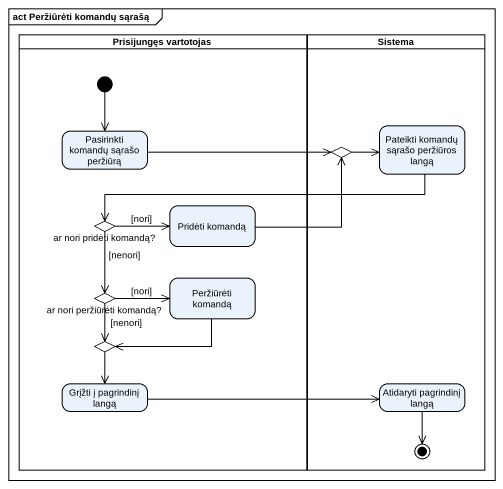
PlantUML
@startuml
mainframe act Peržiūrėti komandų sąrašą
hide empty description
state "Prisijungęs vartotojas" as Prisijungęs_vartotojas <<partition>> {
  state "Pasirinkti komandų sąrašo peržiūrą" as Pasirinkti_komandų_sąrašo
  state "ar nori pridėti komandą?" as ar_nori_pridėti_komandą <<choice>>
  state "Pridėti komandą" as Pridėti_komandą
  state "Peržiūrėti komandą" as Peržiūrėti_komandą
  state "ar nori peržiūrėti komandą?" as ar_nori_peržiūrėti_komandą <<choice>>
  state choice2 <<choice>>
  state "Grįžti į pagrindinį langą" as Grįžti_į_pagrindinį_langą
  [*] --> Pasirinkti_komandų_sąrašo
}
state Sistema <<partition>> {
  state "Pateikti komandų sąrašo peržiūros langą" as Pateikti_komandų_sąrašo
  state choice1 <<choice>>
  state "Atidaryti pagrindinį langą" as Atidaryti_pagrindinį_langą
  Atidaryti_pagrindinį_langą --> [*]
}
Pateikti_komandų_sąrašo -left-> ar_nori_pridėti_komandą
Pasirinkti_komandų_sąrašo -right-> choice1
choice1 -right-> Pateikti_komandų_sąrašo
ar_nori_pridėti_komandą -right-> Pridėti_komandą : [nori]
ar_nori_pridėti_komandą --> ar_nori_peržiūrėti_komandą : [nenori]
Pridėti_komandą -right-> choice1
Peržiūrėti_komandą -left-> choice2
ar_nori_peržiūrėti_komandą -right-> Peržiūrėti_komandą : [nori]
ar_nori_peržiūrėti_komandą --> choice2 : [nenori]
choice2 --> Grįžti_į_pagrindinį_langą
Grįžti_į_pagrindinį_langą -right-> Atidaryti_pagrindinį_langą
@enduml
